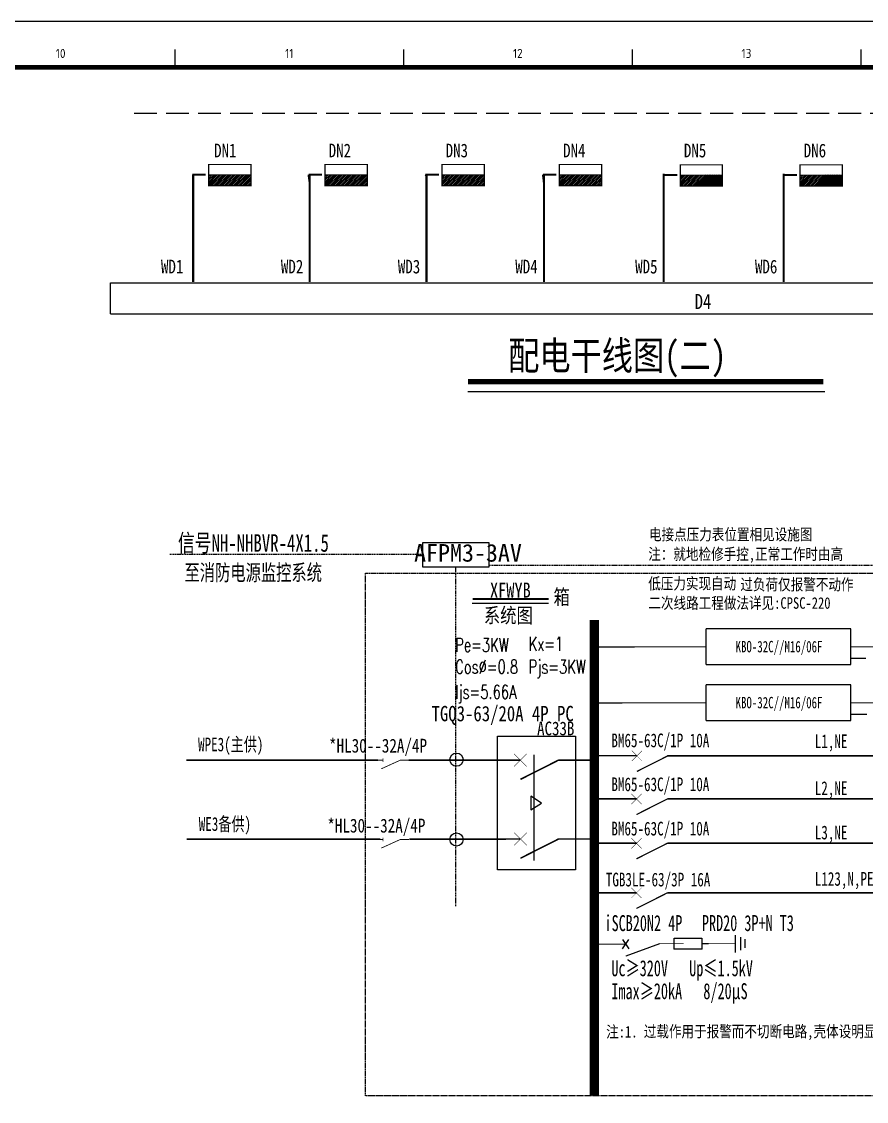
# Model space of a CAD drawing. Extents: x 815029915 to 815825525, y 579155098 to 579748855.
# Drawn here: x 815512822 to 815531301, y 579331727 to 579355337 of the extents above; entities that cross this region are included whole.
import ezdxf
from ezdxf.enums import TextEntityAlignment as Align

# ---------------------------------------------------------------- set-up
doc = ezdxf.new("R2010")
doc.units = 0
doc.header["$LTSCALE"] = 100
doc.header["$MEASUREMENT"] = 0
doc.linetypes.add('DASH', pattern=[0.35, 0.25, -0.1])
doc.linetypes.add('HIDDEN', pattern=[0.375, 0.25, -0.125])
for name, color, linetype in [('ABDE_SYS', 3, 'Continuous'), ('DOTLN', 2, 'Continuous'), ('E-CAPL-MK', 7, 'Continuous'), ('E-TEXT-SYST-1', 4, 'Continuous'), ('LGT1', 4, 'Continuous'), ('QD', 3, 'Continuous'), ('SHTLN', 4, 'Continuous'), ('SIG_TEXT', 7, 'Continuous'), ('SYST', 7, 'Continuous'), ('T-EQUP-FIRE', 7, 'Continuous'), ('TK', 7, 'Continuous'), ('WIRE-母线', 6, 'Continuous'), ('wxf', 7, 'Continuous'), ('zm', 1, 'Continuous'), ('校对', 6, 'Continuous'), ('电-强电平面-线缆', 3, 'Continuous'), ('电-强电平面-线缆-1', 3, 'Continuous'), ('电气-照明系统-设备', 7, 'Continuous'), ('系统说明', 3, 'Continuous')]:
    doc.layers.add(name, color=color, linetype=linetype)
doc.styles.add('-华文细黑', font='', dxfattribs={"width": 0.8})
doc.styles.add('-宋体', font='', dxfattribs={"width": 0.8})
doc.styles.add('-黑体', font='', dxfattribs={"width": 0.8})
doc.styles.add('_TEL_DIM', font='txt.shx', dxfattribs={"width": 0.6, "height": 3.5, "bigfont": 'hztxt.shx'})
doc.styles.add('ISOCP', font='isocp.shx', dxfattribs={"bigfont": 'gbcbig.shx'})
doc.styles.get("Standard").update_dxf_attribs({"font": 'gbenor.shx', "bigfont": 'gbcbig.shx'})
doc.styles.add('仿宋字', font='')
doc.styles.add('宋体', font='', dxfattribs={"width": 0.8})
doc.styles.get('-华文细黑').set_extended_font_data('STXihei')
doc.styles.get('-宋体').set_extended_font_data('SimSun')
doc.styles.get('-黑体').set_extended_font_data('SimHei')
doc.styles.get('仿宋字').set_extended_font_data('SimHei')
doc.styles.get('宋体').set_extended_font_data('SimSun')

# ---------------------------------------------------------------- blocks, each defined once
blk = doc.blocks.new('HC000789')
at = {"color": 3, "linetype": 'Continuous'}
for points, const_width in [([(0, -7.5), (-3.79, 0)], 0.3), ([(-1.25, 1.25), (1.25, -1.25)], 0.1), ([(1.25, 1.25), (-1.25, -1.25)], 0.1)]:
    blk.add_lwpolyline(points, dxfattribs=dict(at, const_width=const_width))
blk = doc.blocks.new('$element$00000519')
at = {"const_width": 0.0233}
for points in [[(0, 0), (0, -0.25)], [(0, -1), (0, -0.75), (-0.25, -0.2)], [(-0.05, -0.25), (0.05, -0.25)]]:
    blk.add_lwpolyline(points, dxfattribs=at)
at = {"flags": 9}
blk.add_attdef('S', (0, 0), '', height=0.00000667, dxfattribs=at)
blk = doc.blocks.new('l')
at = {"layer": 'TK'}
blk.add_lwpolyline([(815463677, 579451444), (815463677, 579409444), (815547777, 579409444), (815547777, 579451444)], close=True, dxfattribs=at)

msp = doc.modelspace()

# ---------------------------------------------------------------- linework, layer by layer
at = {"color": 0, "linetype": 'Continuous'}
for p, q in [((815516914.6, 579351758.4), (815517143.1, 579351986.9)), ((815516914.6, 579351797.6), (815517103.9, 579351986.9)), ((815516914.6, 579351836.8), (815517064.7, 579351986.9)), ((815516914.6, 579351876), (815517025.5, 579351986.9)), ((815516914.6, 579351915.2), (815516986.3, 579351986.9)), ((815516914.6, 579351954.4), (815516947.1, 579351986.9)), ((815516945.5, 579351750.2), (815517182.3, 579351986.9)), ((815516984.7, 579351750.2), (815517221.5, 579351986.9)), ((815517023.9, 579351750.2), (815517260.7, 579351986.9)), ((815517063.1, 579351750.2), (815517299.9, 579351986.9)), ((815517102.3, 579351750.2), (815517339.1, 579351986.9)), ((815517141.5, 579351750.2), (815517378.3, 579351986.9)), ((815517180.7, 579351750.2), (815517417.5, 579351986.9)), ((815517219.9, 579351750.2), (815517456.7, 579351986.9)), ((815517259.1, 579351750.2), (815517495.9, 579351986.9)), ((815517298.3, 579351750.2), (815517535.1, 579351986.9)), ((815517337.6, 579351750.2), (815517574.3, 579351986.9)), ((815517376.8, 579351750.2), (815517613.5, 579351986.9)), ((815517416, 579351750.2), (815517652.7, 579351986.9)), ((815517455.2, 579351750.2), (815517691.9, 579351986.9)), ((815517494.4, 579351750.2), (815517731.1, 579351986.9)), ((815517533.6, 579351750.2), (815517770.3, 579351986.9)), ((815517572.8, 579351750.2), (815517809.5, 579351986.9)), ((815517612, 579351750.2), (815517838.6, 579351976.8)), ((815517651.2, 579351750.2), (815517838.6, 579351937.6)), ((815517690.4, 579351750.2), (815517838.6, 579351898.4)), ((815517729.6, 579351750.2), (815517838.6, 579351859.2)), ((815519459.6, 579351758.4), (815519688.1, 579351986.9)), ((815519459.6, 579351797.6), (815519648.9, 579351986.9)), ((815519459.6, 579351836.8), (815519609.7, 579351986.9)), ((815519459.6, 579351876), (815519570.5, 579351986.9)), ((815519459.6, 579351915.2), (815519531.3, 579351986.9)), ((815519459.6, 579351954.4), (815519492.1, 579351986.9)), ((815519490.5, 579351750.2), (815519727.3, 579351986.9)), ((815519529.7, 579351750.2), (815519766.5, 579351986.9)), ((815519568.9, 579351750.2), (815519805.7, 579351986.9)), ((815519608.1, 579351750.2), (815519844.9, 579351986.9)), ((815519647.3, 579351750.2), (815519884.1, 579351986.9)), ((815519686.5, 579351750.2), (815519923.3, 579351986.9)), ((815519725.7, 579351750.2), (815519962.5, 579351986.9)), ((815519764.9, 579351750.2), (815520001.7, 579351986.9)), ((815519804.1, 579351750.2), (815520040.9, 579351986.9)), ((815519843.3, 579351750.2), (815520080.1, 579351986.9)), ((815519882.6, 579351750.2), (815520119.3, 579351986.9)), ((815519921.8, 579351750.2), (815520158.5, 579351986.9)), ((815519961, 579351750.2), (815520197.7, 579351986.9)), ((815520000.2, 579351750.2), (815520236.9, 579351986.9)), ((815520039.4, 579351750.2), (815520276.1, 579351986.9)), ((815520078.6, 579351750.2), (815520315.3, 579351986.9)), ((815520117.8, 579351750.2), (815520354.5, 579351986.9)), ((815520157, 579351750.2), (815520383.6, 579351976.8)), ((815520196.2, 579351750.2), (815520383.6, 579351937.6)), ((815520235.4, 579351750.2), (815520383.6, 579351898.4)), ((815520274.6, 579351750.2), (815520383.6, 579351859.2)), ((815522017.6, 579351758.4), (815522246.1, 579351986.9)), ((815522017.6, 579351797.6), (815522206.9, 579351986.9)), ((815522017.6, 579351836.8), (815522167.7, 579351986.9)), ((815522017.6, 579351876), (815522128.5, 579351986.9)), ((815522017.6, 579351915.2), (815522089.3, 579351986.9)), ((815522017.6, 579351954.4), (815522050.1, 579351986.9)), ((815522048.5, 579351750.2), (815522285.3, 579351986.9)), ((815522087.7, 579351750.2), (815522324.5, 579351986.9)), ((815522126.9, 579351750.2), (815522363.7, 579351986.9)), ((815522166.1, 579351750.2), (815522402.9, 579351986.9)), ((815522205.3, 579351750.2), (815522442.1, 579351986.9)), ((815522244.5, 579351750.2), (815522481.3, 579351986.9)), ((815522283.7, 579351750.2), (815522520.5, 579351986.9)), ((815522322.9, 579351750.2), (815522559.7, 579351986.9)), ((815522362.1, 579351750.2), (815522598.9, 579351986.9)), ((815522401.3, 579351750.2), (815522638.1, 579351986.9)), ((815522440.6, 579351750.2), (815522677.3, 579351986.9)), ((815522479.8, 579351750.2), (815522716.5, 579351986.9)), ((815522519, 579351750.2), (815522755.7, 579351986.9)), ((815522558.2, 579351750.2), (815522794.9, 579351986.9)), ((815522597.4, 579351750.2), (815522834.1, 579351986.9)), ((815522636.6, 579351750.2), (815522873.3, 579351986.9)), ((815522675.8, 579351750.2), (815522912.5, 579351986.9)), ((815522715, 579351750.2), (815522941.6, 579351976.8)), ((815522754.2, 579351750.2), (815522941.6, 579351937.6)), ((815522793.4, 579351750.2), (815522941.6, 579351898.4)), ((815522832.6, 579351750.2), (815522941.6, 579351859.2)), ((815524587.1, 579351758.4), (815524815.6, 579351986.9)), ((815524587.1, 579351797.6), (815524776.4, 579351986.9)), ((815524587.1, 579351836.8), (815524737.2, 579351986.9)), ((815524587.1, 579351876), (815524698, 579351986.9)), ((815524587.1, 579351915.2), (815524658.8, 579351986.9)), ((815524587.1, 579351954.4), (815524619.6, 579351986.9)), ((815524618, 579351750.2), (815524854.8, 579351986.9)), ((815524657.2, 579351750.2), (815524894, 579351986.9)), ((815524696.4, 579351750.2), (815524933.2, 579351986.9)), ((815524735.6, 579351750.2), (815524972.4, 579351986.9)), ((815524774.8, 579351750.2), (815525011.6, 579351986.9)), ((815524814, 579351750.2), (815525050.8, 579351986.9)), ((815524853.2, 579351750.2), (815525090, 579351986.9)), ((815524892.4, 579351750.2), (815525129.2, 579351986.9)), ((815524931.6, 579351750.2), (815525168.4, 579351986.9)), ((815524970.8, 579351750.2), (815525207.6, 579351986.9)), ((815525010.1, 579351750.2), (815525246.8, 579351986.9)), ((815525049.3, 579351750.2), (815525286, 579351986.9)), ((815525088.5, 579351750.2), (815525325.2, 579351986.9)), ((815525127.7, 579351750.2), (815525364.4, 579351986.9)), ((815525166.9, 579351750.2), (815525403.6, 579351986.9)), ((815525206.1, 579351750.2), (815525442.8, 579351986.9)), ((815525245.3, 579351750.2), (815525482, 579351986.9)), ((815525284.5, 579351750.2), (815525511.1, 579351976.8)), ((815525323.7, 579351750.2), (815525511.1, 579351937.6)), ((815525362.9, 579351750.2), (815525511.1, 579351898.4)), ((815525402.1, 579351750.2), (815525511.1, 579351859.2)), ((815527228.6, 579351751.2), (815527457.2, 579351979.7)), ((815527228.6, 579351790.4), (815527417.9, 579351979.7)), ((815527228.6, 579351829.6), (815527378.7, 579351979.7)), ((815527228.6, 579351868.8), (815527339.5, 579351979.7)), ((815527228.6, 579351908), (815527300.3, 579351979.7)), ((815527228.6, 579351947.2), (815527261.1, 579351979.7)), ((815527259.6, 579351743), (815527496.4, 579351979.7)), ((815527298.8, 579351743), (815527535.6, 579351979.7)), ((815527338, 579351743), (815527574.8, 579351979.7)), ((815527377.2, 579351743), (815527614, 579351979.7)), ((815527416.4, 579351743), (815527653.2, 579351979.7)), ((815527455.6, 579351743), (815527692.4, 579351979.7)), ((815527494.8, 579351743), (815527731.6, 579351979.7)), ((815527534, 579351743), (815527770.8, 579351979.7)), ((815527552.7, 579351750.2), (815527789.5, 579351986.9)), ((815527573.2, 579351743), (815527810, 579351979.7)), ((815527591.9, 579351750.2), (815527828.7, 579351986.9)), ((815527612.4, 579351743), (815527849.2, 579351979.7)), ((815527631.1, 579351750.2), (815527867.9, 579351986.9)), ((815527651.6, 579351743), (815527888.4, 579351979.7)), ((815527670.3, 579351750.2), (815527907.1, 579351986.9)), ((815527690.8, 579351743), (815527927.6, 579351979.7)), ((815527709.5, 579351750.2), (815527946.3, 579351986.9)), ((815527730, 579351743), (815527966.8, 579351979.7)), ((815527748.7, 579351750.2), (815527985.5, 579351986.9)), ((815527769.2, 579351743), (815528006, 579351979.7)), ((815527787.9, 579351750.2), (815528024.7, 579351986.9)), ((815527808.4, 579351743), (815528045.2, 579351979.7)), ((815527827.1, 579351750.2), (815528063.9, 579351986.9)), ((815527847.6, 579351743), (815528084.4, 579351979.7)), ((815527866.3, 579351750.2), (815528103.1, 579351986.9)), ((815527886.8, 579351743), (815528123.6, 579351979.7)), ((815527905.5, 579351750.2), (815528132.1, 579351976.8)), ((815527926, 579351743), (815528152.6, 579351969.6)), ((815527944.7, 579351750.2), (815528132.1, 579351937.6)), ((815527965.2, 579351743), (815528152.6, 579351930.4)), ((815527983.9, 579351750.2), (815528132.1, 579351898.4)), ((815528004.4, 579351743), (815528152.6, 579351891.2)), ((815528023.1, 579351750.2), (815528132.1, 579351859.2)), ((815528043.6, 579351743), (815528152.6, 579351852)), ((815529849.7, 579351751.2), (815530078.2, 579351979.7)), ((815529849.7, 579351790.4), (815530039, 579351979.7)), ((815529849.7, 579351829.6), (815529999.8, 579351979.7)), ((815529849.7, 579351868.8), (815529960.6, 579351979.7)), ((815529849.7, 579351908), (815529921.4, 579351979.7)), ((815529849.7, 579351947.2), (815529882.2, 579351979.7)), ((815529880.6, 579351743), (815530117.4, 579351979.7)), ((815529919.8, 579351743), (815530156.6, 579351979.7)), ((815529959, 579351743), (815530195.8, 579351979.7)), ((815529998.3, 579351743), (815530235, 579351979.7)), ((815530037.5, 579351743), (815530274.2, 579351979.7)), ((815530076.7, 579351743), (815530313.4, 579351979.7)), ((815530115.9, 579351743), (815530352.6, 579351979.7)), ((815530155.1, 579351743), (815530391.8, 579351979.7)), ((815530173.8, 579351750.2), (815530410.5, 579351986.9)), ((815530194.3, 579351743), (815530431, 579351979.7)), ((815530213, 579351750.2), (815530449.7, 579351986.9)), ((815530233.5, 579351743), (815530470.2, 579351979.7)), ((815530252.2, 579351750.2), (815530488.9, 579351986.9)), ((815530272.7, 579351743), (815530509.4, 579351979.7)), ((815530291.4, 579351750.2), (815530528.1, 579351986.9)), ((815530311.9, 579351743), (815530548.6, 579351979.7)), ((815530330.6, 579351750.2), (815530567.3, 579351986.9)), ((815530351.1, 579351743), (815530587.8, 579351979.7)), ((815530369.8, 579351750.2), (815530606.5, 579351986.9)), ((815530390.3, 579351743), (815530627, 579351979.7)), ((815530409, 579351750.2), (815530645.7, 579351986.9)), ((815530429.5, 579351743), (815530666.2, 579351979.7)), ((815530448.2, 579351750.2), (815530684.9, 579351986.9)), ((815530468.7, 579351743), (815530705.4, 579351979.7)), ((815530487.4, 579351750.2), (815530724.1, 579351986.9)), ((815530507.9, 579351743), (815530744.6, 579351979.7)), ((815530526.6, 579351750.2), (815530753.2, 579351976.8)), ((815530547.1, 579351743), (815530773.7, 579351969.6)), ((815530565.8, 579351750.2), (815530753.2, 579351937.6)), ((815530586.3, 579351743), (815530773.7, 579351930.4)), ((815530605, 579351750.2), (815530753.2, 579351898.4)), ((815530625.5, 579351743), (815530773.7, 579351891.2)), ((815530644.2, 579351750.2), (815530753.2, 579351859.2)), ((815530664.7, 579351743), (815530773.7, 579351852)), ((815517768.8, 579351750.2), (815517838.6, 579351820)), ((815517808, 579351750.2), (815517838.6, 579351780.8)), ((815520313.8, 579351750.2), (815520383.6, 579351820)), ((815520353, 579351750.2), (815520383.6, 579351780.8)), ((815522871.8, 579351750.2), (815522941.6, 579351820)), ((815522911, 579351750.2), (815522941.6, 579351780.8)), ((815525441.3, 579351750.2), (815525511.1, 579351820)), ((815525480.5, 579351750.2), (815525511.1, 579351780.8)), ((815528062.3, 579351750.2), (815528132.1, 579351820)), ((815528082.8, 579351743), (815528152.6, 579351812.8)), ((815528101.5, 579351750.2), (815528132.1, 579351780.8)), ((815528122, 579351743), (815528152.6, 579351773.6)), ((815530683.4, 579351750.2), (815530753.2, 579351820)), ((815530703.9, 579351743), (815530773.7, 579351812.8)), ((815530722.6, 579351750.2), (815530753.2, 579351780.8)), ((815530743.1, 579351743), (815530773.7, 579351773.6))]:
    msp.add_line(p, q, dxfattribs=at)
at = {"color": 4, "linetype": 'Continuous', "const_width": 27.7}
for points in [[(815517838.6, 579352212.2), (815516914.6, 579352212.2), (815516914.6, 579351750.2), (815517838.6, 579351750.2)], [(815520383.6, 579352212.2), (815519459.6, 579352212.2), (815519459.6, 579351750.2), (815520383.6, 579351750.2)], [(815522941.6, 579352212.2), (815522017.6, 579352212.2), (815522017.6, 579351750.2), (815522941.6, 579351750.2)], [(815525511.1, 579352212.2), (815524587.1, 579352212.2), (815524587.1, 579351750.2), (815525511.1, 579351750.2)], [(815528152.6, 579352205), (815527228.6, 579352205), (815527228.6, 579351743), (815528152.6, 579351743)], [(815530773.7, 579352205), (815529849.7, 579352205), (815529849.7, 579351743), (815530773.7, 579351743)]]:
    msp.add_lwpolyline(points, close=True, dxfattribs=at)
at = {"const_width": 24}
for points in [[(815516914.6, 579351986.9), (815517838.6, 579351986.9)], [(815519459.6, 579351986.9), (815520383.6, 579351986.9)], [(815522017.6, 579351986.9), (815522941.6, 579351986.9)], [(815524587.1, 579351986.9), (815525511.1, 579351986.9)], [(815527228.6, 579351979.7), (815528152.6, 579351979.7)], [(815529849.7, 579351979.7), (815530773.7, 579351979.7)]]:
    msp.add_lwpolyline(points, dxfattribs=at)
at = {"layer": 'ABDE_SYS', "linetype": 'Continuous'}
for p, q in [((815530962.5, 579342062.1), (815527795.9, 579342062.1)), ((815527795.9, 579341280.3), (815527795.9, 579342062.1)), ((815530962.5, 579341280.3), (815530962.5, 579342062.1)), ((815527795.9, 579341280.3), (815530962.5, 579341280.3)), ((815530962.5, 579340837.9), (815527795.9, 579340837.9)), ((815527795.9, 579340056.2), (815527795.9, 579340837.9)), ((815530962.5, 579340056.2), (815530962.5, 579340837.9)), ((815527795.9, 579340056.2), (815530962.5, 579340056.2))]:
    msp.add_line(p, q, dxfattribs=at)
at = {"layer": 'DOTLN', "linetype": 'DASH'}
for p, q in [((815520345.9, 579343274.6), (815534166.3, 579343274.6)), ((815520345.9, 579331849), (815520345.9, 579343274.6)), ((815534166.3, 579331849), (815520345.9, 579331849))]:
    msp.add_line(p, q, dxfattribs=at)
at = {"layer": 'E-CAPL-MK', "color": 1, "linetype": 'HIDDEN'}
for p, q in [((815521599.6, 579343687.4), (815516064.4, 579343687.4)), ((815522319.7, 579335994.4), (815522319.7, 579343416)), ((815532103.2, 579343443.4), (815523050.2, 579343443.4))]:
    msp.add_line(p, q, dxfattribs=at)
at = {"layer": 'E-TEXT-SYST-1', "linetype": 'Continuous'}
for p, q in [((815524035.8, 579336995.2, 3659), (815524035.8, 579339301.8, 3659)), ((815524195.6, 579338250.5, 3659), (815523963.1, 579338401.6, 3659)), ((815523963.1, 579338401.6, 3659), (815523963.1, 579338099.5, 3659)), ((815523963.1, 579338099.5, 3659), (815524195.6, 579338250.5, 3659))]:
    msp.add_line(p, q, dxfattribs=at)
at = {"layer": 'LGT1', "color": 11}
msp.add_line((815522729.1, 579342710.2), (815523996.6, 579342710.2), dxfattribs=at)
at = {"layer": 'SHTLN'}
for p, q in [((815531289.7, 579341408.9), (815530962.5, 579341408.9)), ((815531312.7, 579340184.7), (815530962.5, 579340184.7))]:
    msp.add_line(p, q, dxfattribs=at)
at = {"layer": 'SYST', "color": 3, "linetype": 'Continuous', "const_width": 27}
for points in [[(815527795.9, 579341666.7), (815525351, 579341664.4)], [(815527795.9, 579340442.5), (815525351, 579340440.2)]]:
    msp.add_lwpolyline(points, dxfattribs=at)
at = {"layer": 'SYST', "color": 3, "const_width": 24.1}
for points in [[(815530971.5, 579341667.8), (815538387.7, 579341667.8)], [(815530971.5, 579340443.6), (815538387.7, 579340443.6)]]:
    msp.add_lwpolyline(points, dxfattribs=at)
at = {"layer": 'T-EQUP-FIRE', "color": 7, "linetype": 'Continuous'}
msp.add_lwpolyline([(815523229, 579339715.6), (815524940.7, 579339715.6), (815524940.7, 579336789.2), (815523229, 579336789.2)], close=True, dxfattribs=at)
msp.add_lwpolyline([(815523229, 579339715.6), (815524940.7, 579339715.6), (815524940.7, 579336789.2), (815523229, 579336789.2)], close=True, dxfattribs=at)
for points, const_width in [([(815520620.5, 579339188.4), (815516423.2, 579339188.4)], 37), ([(815523733.8, 579339188.4), (815523418.6, 579339188.4)], 33.3), ([(815525269, 579339188.4), (815524565.4, 579339188.4)], 33.3), ([(815525269, 579339188.4), (815524565.4, 579339188.4)], 33.3), ([(815524665.3, 579339188.4), (815524565.4, 579339188.4)], 33.3), ([(815526946.5, 579339286), (815538426.9, 579339286)], 36), ([(815526946.5, 579338339.8), (815538426.9, 579338339.8)], 36), ([(815520670.8, 579337464), (815516435.8, 579337464)], 37), ([(815523418.6, 579337464), (815521305.4, 579337464)], 37), ([(815523733.8, 579337464), (815523418.6, 579337464)], 33.3), ([(815525269, 579337464), (815524565.4, 579337464)], 33.3), ([(815525269, 579337464), (815524565.4, 579337464)], 33.3), ([(815524665.3, 579337464), (815524565.4, 579337464)], 33.3), ([(815526946.5, 579337371.3), (815538426.9, 579337371.3)], 36), ([(815526946.5, 579336286.3), (815538426.9, 579336286.3)], 36)]:
    msp.add_lwpolyline(points, dxfattribs=dict(at, const_width=const_width))
at = {"layer": 'T-EQUP-FIRE', "color": 7, "linetype": 'Continuous', "const_width": 36, "elevation": 2970}
for points in [[(815525249.9, 579339286.8), (815526276.9, 579339286.8)], [(815525249.9, 579338340.6), (815526276.9, 579338340.6)], [(815525249.9, 579337372.1), (815526276.9, 579337372.1)], [(815525249.9, 579336287.1), (815526276.9, 579336287.1)]]:
    msp.add_lwpolyline(points, dxfattribs=at)
at = {"layer": 'TK'}
for p, q in [((815516177.3, 579354728.5), (815516177.3, 579354337.2)), ((815521177.3, 579354728.5), (815521177.3, 579354337.2)), ((815526177.3, 579354728.5), (815526177.3, 579354337.2)), ((815531177.3, 579354728.5), (815531177.3, 579354337.2))]:
    msp.add_line(p, q, dxfattribs=at)
msp.add_lwpolyline([(815463677.3, 579355337.2), (815463677.3, 579313337.2), (815547777.3, 579313337.2), (815547777.3, 579355337.2)], close=True, dxfattribs=at)
at = {"layer": 'TK', "const_width": 100}
msp.add_lwpolyline([(815466177.3, 579314382.9), (815466177.3, 579354337.2), (815546777.3, 579354337.2), (815546777.3, 579314382.9)], close=True, dxfattribs=at)
at = {"layer": 'WIRE-母线', "color": 7, "const_width": 200}
msp.add_lwpolyline([(815525351, 579342252.9), (815525351, 579331850.9)], dxfattribs=at)
at = {"layer": 'wxf', "color": 7, "linetype": 'DASH', "ltscale": 20}
msp.add_line((815515283.2, 579353336.6, 140.7), (815540632.6, 579353335.9, 140.7), dxfattribs=at)
at = {"layer": 'wxf', "color": 7}
for p, q in [((815514766.3, 579348948.6, 140.7), (815514766.3, 579349625.4, 140.7)), ((815514766.3, 579349625.4, 140.7), (815540625.7, 579349625.4, 140.7)), ((815514766.3, 579349625.4, 140.7), (815540602.5, 579349625.4, 140.7)), ((815514766.3, 579348948.6, 140.7), (815540602.5, 579348948.6, 140.7)), ((815514766.3, 579348948.6, 140.7), (815540625.7, 579348948.6, 140.7)), ((815522583.5, 579347247.2), (815530358.1, 579347247.2)), ((815522647.8, 579347247.2), (815530390.2, 579347247.2))]:
    msp.add_line(p, q, dxfattribs=at)
at = {"layer": 'wxf', "color": 7, "const_width": 119.1}
msp.add_lwpolyline([(815522583.5, 579347463.4), (815530358.1, 579347463.4)], dxfattribs=at)
at = {"layer": 'zm'}
for p, q in [((815525968.1, 579335264.8), (815526103.2, 579335062.3)), ((815525968.1, 579335062.3), (815526103.2, 579335264.8))]:
    msp.add_line(p, q, dxfattribs=at)
at = {"layer": 'zm', "color": 1, "elevation": 1676.3}
msp.add_lwpolyline([(815521597.7, 579343950.2), (815523043.7, 579343950.2), (815523043.7, 579343406.6), (815521597.7, 579343406.6)], close=True, dxfattribs=at)
at = {"layer": 'zm', "color": 1}
for centre in [(815522334.7, 579339199.3), (815522334.7, 579337453.7)]:
    msp.add_circle(centre, 145.6, dxfattribs=at)
at = {"layer": '校对', "color": 0, "const_width": 18.2}
for points in [[(815526035.6, 579335163.6), (815525414.2, 579335163.3)], [(815525968.1, 579335062.3), (815526103.2, 579335264.8)], [(815525968.1, 579335264.8), (815526103.2, 579335062.3)]]:
    msp.add_lwpolyline(points, dxfattribs=at)
at = {"layer": '电-强电平面-线缆', "color": 1, "linetype": 'Continuous', "const_width": 45}
for points in [[(815516554.1, 579351992.5), (815516848, 579351992.5)], [(815516575.6, 579349646.2), (815516575.6, 579351992.5)], [(815519119.6, 579351839.5), (815519099.1, 579351992.5)], [(815519099.1, 579351992.5), (815519393, 579351992.5)], [(815519120.6, 579349646.2), (815519120.6, 579352015.2)], [(815521677.6, 579351962), (815521657.1, 579351992.5)], [(815521657.1, 579351992.5), (815521951, 579351992.5)], [(815521678.6, 579349646.2), (815521678.6, 579352015.2)], [(815524247.1, 579351818.6), (815524226.6, 579351992.5)], [(815524226.6, 579351992.5), (815524520.5, 579351992.5)], [(815524248.1, 579349646.2), (815524248.1, 579352015.2)], [(815526868.1, 579351985.3), (815527162, 579351985.3)], [(815526869.1, 579349646.2), (815526869.1, 579352015.2)], [(815529489.2, 579351985.3), (815529783.1, 579351985.3)], [(815529490.2, 579349646.2), (815529490.2, 579352015.2)]]:
    msp.add_lwpolyline(points, dxfattribs=at)
at = {"layer": '电-强电平面-线缆-1', "color": 1}
msp.add_line((815522681.2, 579342619.2), (815524349.6, 579342619.2), dxfattribs=at)
at = {"layer": '电-强电平面-线缆-1', "color": 1, "const_width": 45}
msp.add_lwpolyline([(815522685.7, 579342709.2), (815524351.1, 579342709.2)], dxfattribs=at)
at = {"layer": '电气-照明系统-设备', "const_width": 37}
msp.add_lwpolyline([(815523418.6, 579339188.4), (815521286.5, 579339188.4)], dxfattribs=at)
at = {"layer": '系统说明', "color": 0}
for p, q in [((815528431.5, 579335365.4), (815528431.5, 579334984.2)), ((815526778.8, 579335174.8), (815526035.6, 579334904.8)), ((815527848.9, 579335174.8), (815527700.1, 579335174.8)), ((815528547.8, 579335317.7), (815528547.8, 579335031.9)), ((815528641.7, 579335275.1), (815528641.7, 579335084.5))]:
    msp.add_line(p, q, dxfattribs=at)
at = {"layer": '系统说明', "color": 0, "const_width": 18.2}
for points in [[(815528431.5, 579335365.4), (815528431.5, 579334984.2)], [(815528547.8, 579335317.7), (815528547.8, 579335031.9)], [(815526035.6, 579334904.8), (815526778.8, 579335174.8)], [(815526778.8, 579335174.8), (815527097.8, 579335174.8)], [(815527097.8, 579335293.7), (815527097.8, 579335055.9), (815527700.1, 579335055.9), (815527700.1, 579335293.7), (815527097.8, 579335293.7)], [(815527097.8, 579335174.8), (815527305.9, 579335174.8)], [(815527700.1, 579335174.8), (815528431.5, 579335174.8)], [(815528641.7, 579335275.1), (815528641.7, 579335084.5)]]:
    msp.add_lwpolyline(points, dxfattribs=at)
at = {"layer": '系统说明', "color": 0}
msp.add_lwpolyline([(815527097.8, 579335174.8, 0, 0, 0), (815527305.9, 579335174.8, 127.1, 0, 0), (815527588.6, 579335174.8, 0, 0, 0)], format="xyseb", dxfattribs=at)
msp.add_lwpolyline([(815527097.8, 579335293.7), (815527700.1, 579335293.7), (815527700.1, 579335055.9), (815527097.8, 579335055.9)], close=True, dxfattribs=at)

# ---------------------------------------------------------------- block references
at = {"layer": 'E-TEXT-SYST-1', "linetype": 'Continuous', "xscale": 110.8800000000166, "yscale": 110.8800000000166, "zscale": 110.8800000000166, "rotation": 89.99999833024758}
for p in [(815523733.8, 579339188.4, 3659), (815523733.8, 579337464)]:
    msp.add_blockref('HC000789', p, dxfattribs=at)
at = {"layer": 'T-EQUP-FIRE', "color": 7, "linetype": 'Continuous', "rotation": 90}
for name, p, xscale, yscale, zscale in [('HC000789', (815526281.2, 579339282.4, 3060), 90, 90, 90), ('$element$00000519', (815520537.5, 579339188.4), 758.0999999999999, 758.0999999999999, 758.0999999999999), ('HC000789', (815526271.5, 579338339.8), 90, 90, 90), ('$element$00000519', (815520537.5, 579337454.2), 758.0999999999999, 758.0999999999999, 758.0999999999999), ('HC000789', (815526271.5, 579337371.3), 90, 90, 90), ('HC000789', (815526271.5, 579336286.3), 90, 90, 90)]:
    msp.add_blockref(name, p, dxfattribs=dict(at, xscale=xscale, yscale=yscale, zscale=zscale))
at = {"layer": 'zm', "color": 1}
msp.add_blockref('l', (0, -96107.3), dxfattribs=at)

# ---------------------------------------------------------------- texts
at = {"layer": 'ABDE_SYS', "linetype": 'Continuous', "style": '-宋体'}
for s, height, width, p in [('D4', 332.6, 0.8, (815527545.7, 579349050.9, 140.7)), ('KBO-32C//M16/06F', 249.463, 0.7, (815528439.5, 579341546.3, -4284)), ('KBO-32C//M16/06F', 249.463, 0.7, (815528439.5, 579340322.2, -4284))]:
    msp.add_text(s, height=height, dxfattribs=dict(at, width=width)).set_placement(p)
at = {"layer": 'LGT1', "color": 7, "style": '宋体', "width": 0.8}
for s, height, p in [('电接点压力表位置相见设施图', 252, (815526544.8, 579343997.7, 2970)), ('注：就地检修手控,正常工作时由高', 252, (815526529.2, 579343569.1, 2970)), ('低压力实现自动', 252, (815526529.2, 579342924.6, 2970)), ('过负荷仅报警不动作', 252, (815528544.8, 579342903.2, 2970)), ('XFWYB', 327.6, (815523067.7, 579342743.5)), ('箱', 327.6, (815524458, 579342592.9)), ('二次线路工程做法详见:CPSC-220', 252, (815526532.8, 579342498.4, 2970)), ('系统图', 327.6, (815522933.3, 579342190.2)), ('注:1.', 252, (815525608.6, 579333124.2)), ('过载作用于报警而不切断电路,壳体设明显消防标志。', 252, (815526432.3, 579333131.4))]:
    msp.add_text(s, height=height, dxfattribs=at).set_placement(p)
at = {"layer": 'QD', "color": 3, "style": '-宋体', "width": 0.8}
for s, height, p in [('TGQ3-63/20A 4P PC ', 336, (815523436.2, 579340038.6, -9777.6)), ('AC33B', 300, (815524506.1, 579339732.2, 269.8))]:
    msp.add_text(s, height=height, dxfattribs=at).set_placement(p, align=Align.CENTER)
for p in [(815519546.5, 579339353.4), (815519509.9, 579337605.8, 10260.6)]:
    msp.add_text('*HL30--32A/4P', height=303.24, dxfattribs=at).set_placement(p)
at = {"layer": 'SIG_TEXT', "style": '_TEL_DIM', "width": 0.7}
for s, p in [('Pe=3KW', (815522306.6, 579341558.2)), ('Kx=1', (815523913.6, 579341581.8)), ('Cos%%C=0.8', (815522306.6, 579341080.2)), ('Pjs=3KW', (815523912.1, 579341079.7)), ('Ijs=5.66A', (815522306.6, 579340531.2))]:
    msp.add_text(s, height=300, dxfattribs=at).set_placement(p)
at = {"layer": 'TK', "style": 'ISOCP'}
for s, p in [('10', (815513677.3, 579354641)), ('11', (815518677.3, 579354641)), ('12', (815523677.3, 579354641)), ('13', (815528677.3, 579354641))]:
    msp.add_text(s, height=200, dxfattribs=at).set_placement(p, align=Align.MIDDLE)
at = {"layer": 'zm', "color": 1, "style": '-华文细黑', "width": 0.8}
for s, p in [('DN1', (815517033.9, 579352368.9)), ('DN2', (815519539.7, 579352368.9)), ('DN3', (815522097.7, 579352368.9)), ('DN4', (815524667.2, 579352368.9)), ('DN5', (815527308.7, 579352368.9)), ('DN6', (815529929.8, 579352368.9))]:
    msp.add_text(s, height=300, dxfattribs=at).set_placement(p)
at = {"layer": 'zm'}
for s, height, style, width, p in [('WD1', 300, '-宋体', 0.8, (815515871.2, 579349830.4, 140.7)), ('WD2', 300, '-宋体', 0.8, (815518493.9, 579349830.4, 140.7)), ('WD3', 300, '-宋体', 0.8, (815521051.9, 579349830.4, 140.7)), ('WD4', 300, '-宋体', 0.8, (815523621.4, 579349830.4, 140.7)), ('WD5', 300, '-宋体', 0.8, (815526242.4, 579349830.4, 140.7)), ('WD6', 300, '-宋体', 0.8, (815528863.5, 579349830.4, 140.7)), ('配电干线图(二)', 625, '-宋体', 0.8, (815523466.5, 579347722.4)), ('信号NH-NHBVR-4X1.5', 385, '仿宋字', 0.7, (815516241.9, 579343744.5, 104786.4))]:
    msp.add_text(s, height=height, dxfattribs=dict(at, style=style, width=width)).set_placement(p)
at = {"layer": 'zm', "color": 4, "style": '-黑体', "width": 0.7}
for s, height, p in [('至消防电源监控系统', 350, (815516385.7, 579343116.2, 45551.2)), ('WPE3(主供)', 300, (815516681.9, 579339382.3, 1088.5)), ('BM65-63C/1P 10A', 300, (815525722.6, 579339470.8, 5940)), ('L1,NE', 300, (815530171.7, 579339452.3)), ('BM65-63C/1P 10A', 300, (815525722.6, 579338510.6, 5940)), ('L2,NE', 300, (815530171.7, 579338425.9)), ('WE3备供)', 300, (815516697.2, 579337642.3, 3079.7)), ('BM65-63C/1P 10A', 300, (815525722.6, 579337542.1, 5940)), ('L3,NE', 300, (815530171.7, 579337457.4)), ('TGB3LE-63/3P 16A', 300, (815525601.2, 579336427.9, 7028.5)), ('L123,N,PE', 300, (815530171.7, 579336442.9))]:
    msp.add_text(s, height=height, dxfattribs=at).set_placement(p)
at = {"layer": 'zm', "insert": (815523765.1, 579343913.7, 39992), "char_height": 385, "width": 3909, "attachment_point": 3, "style": '仿宋字'}
msp.add_mtext('AFPM3-3AV', dxfattribs=at)
at = {"layer": '系统说明', "color": 0, "style": '-宋体', "width": 0.65}
for s, p in [('iSCB20N2 4P', (815525572.4, 579335450.1)), ('PRD20 3P+N T3', (815527703.2, 579335452.3)), ('Uc≥320V   Up≤1.5kV', (815525723, 579334464.3)), ('Imax≥20kA   8/20μS', (815525723, 579333962.3))]:
    msp.add_text(s, height=350, dxfattribs=at).set_placement(p)

doc.saveas('drawing.dxf')
